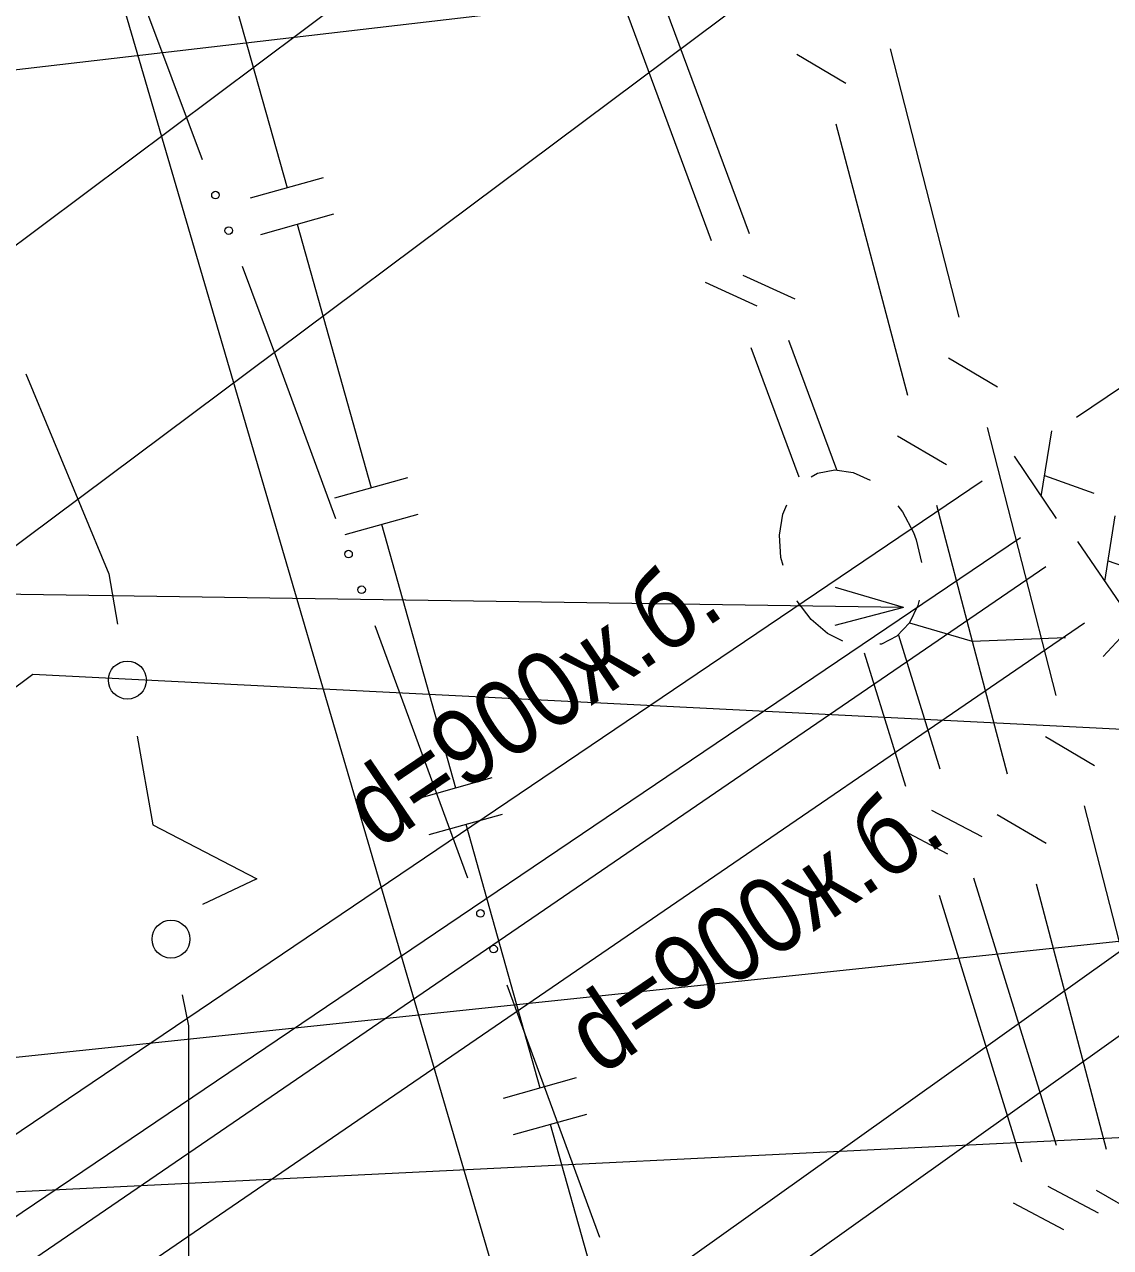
# Model space of a CAD drawing. Header units: metres. Extents: x 369 to 856, y 14070 to 14447.
# Drawn here: x 599.39 to 613.69, y 14268.21 to 14284.32 of the extents above; entities that cross this region are included whole.
import ezdxf
from ezdxf.enums import TextEntityAlignment as Align

# ---------------------------------------------------------------- set-up
doc = ezdxf.new("R2010")
doc.units = ezdxf.units.M
doc.header["$MEASUREMENT"] = 0
for name, color, linetype, lineweight in [('Водопровод', 7, 'Continuous', 25), ('Водосток', 7, 'Continuous', 25), ('Водосточный коллектор', 7, 'Continuous', 25), ('Газопровод', 7, 'Continuous', 25), ('Кабели', 7, 'Continuous', 25), ('Кабель связи', 7, 'Continuous', 25), ('Канализация самотёчная', 7, 'Continuous', 25)]:
    doc.layers.add(name, color=color, linetype=linetype, lineweight=lineweight)
doc.styles.add('Style-RUSSIAN_1251', font='RUSSIAN_1251.shx')

# ---------------------------------------------------------------- blocks, each defined once
blk = doc.blocks.new('msdElementTypeShape_10')
at = {"layer": 'Кабель связи', "color": 252, "linetype": 'Continuous', "lineweight": 9, "flags": 128}
for points in [[(0.417, 2.231), (0.502, 2.281), (0.729, 2.325), (0.971, 2.291), (1.193, 2.19)], [(0.047, 1.064), (0.018, 1.17), (0, 1.466), (0.044, 1.743), (0.097, 1.864)], [(1.557, 1.852), (1.62, 1.773), (1.764, 1.501)], [(1.764, 1.501), (1.801, 1.403), (1.87, 1.106)], [(0.832, 0.067), (0.632, 0.169), (0.415, 0.355), (0.233, 0.595), (0.23, 0.601)], [(1.838, 0.61), (1.823, 0.539), (1.71, 0.31), (1.546, 0.136), (1.342, 0.031), (1.321, 0.028)]]:
    blk.add_lwpolyline(points, dxfattribs=at)
blk = doc.blocks.new('msdElementTypeLineString_335')
at = {"layer": 'Канализация самотёчная', "color": 252, "linetype": 'Continuous', "lineweight": 9}
blk.add_line((0.001, 0), (23.629, 16.163), dxfattribs=at)
blk = doc.blocks.new('msdElementTypeLineString_336')
at = {"layer": 'Канализация самотёчная', "color": 252, "linetype": 'Continuous', "lineweight": 9}
blk.add_line((0, 0.001), (23.629, 16.163), dxfattribs=at)
blk = doc.blocks.new('msdElementTypeLineString_337')
at = {"layer": 'Канализация самотёчная', "color": 252, "linetype": 'Continuous', "lineweight": 9}
for p, q in [((24.658, 16.841), (24.794, 17.706)), ((24.298, 17.367), (24.858, 16.549)), ((24.701, 17.115), (25.353, 16.888))]:
    blk.add_line(p, q, dxfattribs=at)
blk = doc.blocks.new('msdElementTypeMultiLine_39')
at = {"layer": 'Канализация самотёчная', "color": 252, "linetype": 'Continuous', "lineweight": 9}
for name, p in [('msdElementTypeLineString_335', (0.252, 0.877)), ('msdElementTypeLineString_336', (0.761, 0.134)), ('msdElementTypeLineString_337', (0, 0))]:
    blk.add_blockref(name, p, dxfattribs=at)
blk = doc.blocks.new('msdElementTypeLineString_435')
at = {"layer": 'Кабель связи', "color": 252, "linetype": 'Continuous', "lineweight": 9}
for p, q in [((23.63, 73.844), (24.872, 70.527)), ((27.145, 64.393), (28.366, 61.068)), ((28.883, 59.66), (30.104, 56.335))]:
    blk.add_line(p, q, dxfattribs=at)
at = {"layer": 'Кабель связи', "color": 252, "linetype": 'Continuous', "lineweight": 9, "flags": 128}
blk.add_lwpolyline([(25.398, 69.122), (25.878, 67.841), (26.627, 65.801)], dxfattribs=at)
at = {"layer": 'Кабель связи', "color": 252, "linetype": 'Continuous', "lineweight": 9}
for centre in [(25.048, 70.059), (25.223, 69.591), (26.8, 65.331), (26.972, 64.862), (28.538, 60.599), (28.711, 60.129)]:
    blk.add_circle(centre, 0.05, dxfattribs=at)
blk = doc.blocks.new('msdElementTypeMultiLine_133')
at = {"layer": 'Кабель связи', "color": 252, "linetype": 'Continuous', "lineweight": 9}
blk.add_blockref('msdElementTypeLineString_435', (0, 0), dxfattribs=at)
blk = doc.blocks.new('msdElementTypeLineString_436')
at = {"layer": 'Кабель связи', "color": 252, "linetype": 'Continuous', "lineweight": 9}
for p, q in [((20.571, 71.37), (21.476, 67.838)), ((21.34, 67.303), (21.985, 66.921)), ((21.848, 66.385), (22.754, 62.854)), ((22.617, 62.318), (23.262, 61.936)), ((23.126, 61.401), (24.031, 57.869))]:
    blk.add_line(p, q, dxfattribs=at)
blk = doc.blocks.new('msdElementTypeMultiLine_134')
at = {"layer": 'Кабель связи', "color": 252, "linetype": 'Continuous', "lineweight": 9}
blk.add_blockref('msdElementTypeLineString_436', (0, 0), dxfattribs=at)
blk = doc.blocks.new('msdElementTypeLineString_473')
at = {"layer": 'Канализация самотёчная', "color": 252, "linetype": 'Continuous', "lineweight": 9}
for p, q in [((24.892, 16.821), (48.54, 32.801)), ((0, 0.001), (23.649, 15.981))]:
    blk.add_line(p, q, dxfattribs=at)
blk = doc.blocks.new('msdElementTypeLineString_474')
at = {"layer": 'Канализация самотёчная', "color": 252, "linetype": 'Continuous', "lineweight": 9}
blk.add_line((0, 0.001), (23.649, 15.981), dxfattribs=at)
blk = doc.blocks.new('msdElementTypeLineString_475')
at = {"layer": 'Канализация самотёчная', "color": 252, "linetype": 'Continuous', "lineweight": 9}
for p, q in [((24.679, 16.656), (24.819, 17.52)), ((24.322, 17.184), (24.876, 16.363)), ((24.723, 16.93), (25.373, 16.699))]:
    blk.add_line(p, q, dxfattribs=at)
blk = doc.blocks.new('msdElementTypeMultiLine_171')
at = {"layer": 'Канализация самотёчная', "color": 252, "linetype": 'Continuous', "lineweight": 9}
for name, p in [('msdElementTypeLineString_473', (0.254, 0.879)), ('msdElementTypeLineString_474', (0.758, 0.133)), ('msdElementTypeLineString_475', (0, 0))]:
    blk.add_blockref(name, p, dxfattribs=at)
blk = doc.blocks.new('msdElementTypeLineString_543')
at = {"layer": 'Кабель связи', "color": 252, "linetype": 'Continuous', "lineweight": 9}
for p, q in [((22.815, 6.778), (24.077, 3.374)), ((23.997, 2.827), (24.678, 2.515)), ((24.598, 1.968), (25.229, 0.266))]:
    blk.add_line(p, q, dxfattribs=at)
blk = doc.blocks.new('msdElementTypeLineString_544')
at = {"layer": 'Кабель связи', "color": 252, "linetype": 'Continuous', "lineweight": 9}
for p, q in [((22.815, 6.778), (24.077, 3.374)), ((23.997, 2.827), (24.678, 2.514)), ((24.598, 1.967), (25.229, 0.265))]:
    blk.add_line(p, q, dxfattribs=at)
blk = doc.blocks.new('msdElementTypeMultiLine_239')
at = {"layer": 'Кабель связи', "color": 252, "linetype": 'Continuous', "lineweight": 9}
for name, p in [('msdElementTypeLineString_543', (0.498, 0.094)), ('msdElementTypeLineString_544', (0, 0))]:
    blk.add_blockref(name, p, dxfattribs=at)
blk = doc.blocks.new('msdElementTypeLineString_562')
at = {"layer": 'Кабель связи', "color": 252, "linetype": 'Continuous', "lineweight": 9}
for p, q in [((20.682, 1.877), (22.633, 2.635)), ((19.832, 1.263), (20.134, 1.948)), ((14.18, 0.477), (14.691, 1.026)), ((8.499, 0.27), (9.009, 0.819)), ((9.504, 0.571), (13.686, 0.724)), ((2.818, 0.063), (3.328, 0.612)), ((3.822, 0.365), (8.005, 0.517))]:
    blk.add_line(p, q, dxfattribs=at)
at = {"layer": 'Кабель связи', "color": 252, "linetype": 'Continuous', "lineweight": 9, "flags": 128}
for points in [[(15.185, 0.778), (18.131, 0.886), (19.284, 1.334)], [(0.265, 0.505), (1.093, 0.265), (2.323, 0.31)]]:
    blk.add_lwpolyline(points, dxfattribs=at)
blk = doc.blocks.new('msdElementTypeMultiLine_254')
at = {"layer": 'Кабель связи', "color": 252, "linetype": 'Continuous', "lineweight": 9}
blk.add_blockref('msdElementTypeLineString_562', (0, 0), dxfattribs=at)
blk = doc.blocks.new('msdElementTypeLineString_663')
at = {"layer": 'Канализация самотёчная', "color": 252, "linetype": 'Continuous', "lineweight": 9}
blk.add_line((14.961, 10.658), (28.7, 20.446), dxfattribs=at)
blk = doc.blocks.new('msdElementTypeLineString_664')
at = {"layer": 'Канализация самотёчная', "color": 252, "linetype": 'Continuous', "lineweight": 9}
blk.add_line((14.981, 10.673), (28.741, 20.475), dxfattribs=at)
blk = doc.blocks.new('msdElementTypeMultiLine_325')
at = {"layer": 'Канализация самотёчная', "color": 252, "linetype": 'Continuous', "lineweight": 9}
for name, p in [('msdElementTypeLineString_663', (0.266, 0.887)), ('msdElementTypeLineString_664', (0.747, 0.124))]:
    blk.add_blockref(name, p, dxfattribs=at)
blk = doc.blocks.new('msdElementTypeLineString_704')
at = {"layer": 'Кабель связи', "color": 252, "linetype": 'Continuous', "lineweight": 9}
for p, q in [((17.825, 7.992), (18.472, 7.614)), ((18.34, 7.078), (19.282, 3.503)), ((19.149, 2.967), (19.797, 2.589)), ((19.664, 2.053), (20.135, 0.265))]:
    blk.add_line(p, q, dxfattribs=at)
blk = doc.blocks.new('msdElementTypeMultiLine_345')
at = {"layer": 'Кабель связи', "color": 252, "linetype": 'Continuous', "lineweight": 9}
blk.add_blockref('msdElementTypeLineString_704', (0, 0), dxfattribs=at)
blk = doc.blocks.new('msdElementTypeLineString_707')
at = {"layer": 'Водопровод', "color": 252, "linetype": 'Continuous', "lineweight": 9}
blk.add_line((13.674, 37.164), (24.546, 0), dxfattribs=at)
blk = doc.blocks.new('msdElementTypeMultiLine_347')
at = {"layer": 'Водопровод', "color": 252, "linetype": 'Continuous', "lineweight": 9}
blk.add_blockref('msdElementTypeLineString_707', (0.5, 0.5), dxfattribs=at)
blk = doc.blocks.new('msdElementTypeLineString_734')
at = {"layer": 'Кабель связи', "color": 252, "linetype": 'Continuous', "lineweight": 9}
for p, q in [((0.265, 59.616), (0.726, 57.868)), ((0.593, 57.332), (1.241, 56.955)), ((1.108, 56.418), (2.03, 52.923)), ((1.897, 52.386), (2.545, 52.009))]:
    blk.add_line(p, q, dxfattribs=at)
blk = doc.blocks.new('msdElementTypeMultiLine_365')
at = {"layer": 'Кабель связи', "color": 252, "linetype": 'Continuous', "lineweight": 9}
blk.add_blockref('msdElementTypeLineString_734', (0, 0), dxfattribs=at)
blk = doc.blocks.new('msdElementTypeLineString_920')
at = {"layer": 'Кабели', "color": 252, "linetype": 'Continuous', "lineweight": 9, "flags": 128}
for points in [[(88.142, 81.541), (89.235, 78.909), (89.35, 78.248)], [(89.608, 76.771), (89.812, 75.604), (91.182, 74.893), (90.466, 74.553)], [(90.202, 73.364), (90.284, 72.958), (90.284, 69.851)]]:
    blk.add_lwpolyline(points, dxfattribs=at)
at = {"layer": 'Кабели', "color": 252, "linetype": 'Continuous', "lineweight": 9}
for centre in [(89.479, 77.51), (90.053, 74.099)]:
    blk.add_circle(centre, 0.25, dxfattribs=at)
blk = doc.blocks.new('msdElementTypeMultiLine_513')
at = {"layer": 'Кабели', "color": 252, "linetype": 'Continuous', "lineweight": 9}
blk.add_blockref('msdElementTypeLineString_920', (0, 0), dxfattribs=at)
blk = doc.blocks.new('msdElementTypeLineString_929')
at = {"layer": 'Кабель связи', "color": 252, "linetype": 'Continuous', "lineweight": 9}
for p, q in [((0.265, 74.579), (0.809, 72.819)), ((0.699, 72.277), (1.362, 71.927)), ((1.252, 71.386), (2.341, 67.865)), ((2.231, 67.323), (2.894, 66.973))]:
    blk.add_line(p, q, dxfattribs=at)
blk = doc.blocks.new('msdElementTypeLineString_930')
at = {"layer": 'Кабель связи', "color": 252, "linetype": 'Continuous', "lineweight": 9}
for p, q in [((0.266, 74.46), (0.809, 72.703)), ((0.699, 72.162), (1.361, 71.812)), ((1.252, 71.27), (2.337, 67.757)), ((2.228, 67.215), (2.89, 66.866))]:
    blk.add_line(p, q, dxfattribs=at)
blk = doc.blocks.new('msdElementTypeMultiLine_518')
at = {"layer": 'Кабель связи', "color": 252, "linetype": 'Continuous', "lineweight": 9}
for name, p in [('msdElementTypeLineString_929', (0.452, 0.113)), ('msdElementTypeLineString_930', (0, 0))]:
    blk.add_blockref(name, p, dxfattribs=at)
blk = doc.blocks.new('msdElementTypeLineString_1079')
at = {"layer": 'Газопровод', "color": 252, "linetype": 'Continuous', "lineweight": 9}
for p, q in [((15.558, 47.363), (16.533, 43.893)), ((16.051, 43.758), (17.014, 44.029)), ((16.187, 43.277), (17.149, 43.547)), ((16.668, 43.412), (17.643, 39.942)), ((17.162, 39.807), (18.124, 40.078)), ((17.297, 39.326), (18.26, 39.596)), ((17.778, 39.461), (18.753, 35.991)), ((18.272, 35.856), (19.235, 36.126)), ((18.407, 35.375), (19.37, 35.645)), ((18.889, 35.51), (19.864, 32.04)), ((19.382, 31.905), (20.345, 32.175)), ((19.518, 31.423), (20.48, 31.694)), ((19.999, 31.559), (20.974, 28.089))]:
    blk.add_line(p, q, dxfattribs=at)
blk = doc.blocks.new('msdElementTypeMultiLine_619')
at = {"layer": 'Газопровод', "color": 252, "linetype": 'Continuous', "lineweight": 9}
blk.add_blockref('msdElementTypeLineString_1079', (0, 0), dxfattribs=at)
blk = doc.blocks.new('DIMTXT_341')
at = {"layer": 'Водопровод', "color": 252, "linetype": 'Continuous', "lineweight": 9}
for q in [(-0.911, 0.206), (-0.887, -0.294)]:
    blk.add_line((0, 0), q, dxfattribs=at)
at = {"layer": 'Водопровод', "color": 252, "linetype": 'Continuous', "lineweight": 9, "flags": 128}
blk.add_lwpolyline([(0, 0), (-20.035, -0.981), (-26.365, -5.115)], dxfattribs=at)
at = {"layer": 'Водопровод', "color": 252, "linetype": 'Continuous', "lineweight": 9, "style": 'Style-RUSSIAN_1251', "width": 0.9}
blk.add_text('148.18в.тр.', height=1, rotation=33.1514, dxfattribs=at).set_placement((-27.158, -3.901), align=Align.TOP_LEFT)
blk = doc.blocks.new('DIMTXT_374')
at = {"layer": 'Канализация самотёчная', "color": 252, "linetype": 'Continuous', "lineweight": 9}
for q in [(-0.886, 0.295), (-0.911, -0.204)]:
    blk.add_line((0, 0), q, dxfattribs=at)
at = {"layer": 'Канализация самотёчная', "color": 252, "linetype": 'Continuous', "lineweight": 9, "flags": 128}
blk.add_lwpolyline([(0, 0), (-18.876, 0.952), (-24.862, -3.516)], dxfattribs=at)
at = {"layer": 'Канализация самотёчная', "color": 252, "linetype": 'Continuous', "lineweight": 9, "style": 'Style-RUSSIAN_1251', "width": 0.9}
for s, p in [('149.06лот.', (-25.73, -2.354)), ('148.10лот.', (-24.593, -3.876))]:
    blk.add_text(s, height=1, rotation=36.7353, dxfattribs=at).set_placement(p, align=Align.TOP_LEFT)
blk = doc.blocks.new('DIMTXT_425')
at = {"layer": 'Кабель связи', "color": 252, "linetype": 'Continuous', "lineweight": 9}
for q in [(-0.896, 0.263), (-0.904, -0.237)]:
    blk.add_line((0, 0), q, dxfattribs=at)
at = {"layer": 'Кабель связи', "color": 252, "linetype": 'Continuous', "lineweight": 9, "flags": 128}
blk.add_lwpolyline([(0, 0), (-13.119, 0.192), (-19.467, -4.511)], dxfattribs=at)
at = {"layer": 'Кабель связи', "color": 252, "linetype": 'Continuous', "lineweight": 9, "style": 'Style-RUSSIAN_1251', "width": 0.9}
blk.add_text('150.70в.тр.', height=1, rotation=36.5329, dxfattribs=at).set_placement((-20.33, -3.346), align=Align.TOP_LEFT)
blk = doc.blocks.new('DIMTXT_505')
at = {"layer": 'Водосток', "color": 252, "linetype": 'Continuous', "lineweight": 9}
for q in [(-0.923, 0.144), (-0.865, -0.353)]:
    blk.add_line((0, 0), q, dxfattribs=at)
at = {"layer": 'Водосток', "color": 252, "linetype": 'Continuous', "lineweight": 9, "flags": 128}
blk.add_lwpolyline([(0, 0), (-19.113, -2.229), (-25.173, -6.753)], dxfattribs=at)
at = {"layer": 'Водосток', "color": 252, "linetype": 'Continuous', "lineweight": 9, "style": 'Style-RUSSIAN_1251', "width": 0.9}
for s, p in [('148.85лот.', (-26.04, -5.591)), ('145.30лот.', (-24.903, -7.114))]:
    blk.add_text(s, height=1, rotation=36.7457, dxfattribs=at).set_placement(p, align=Align.TOP_LEFT)
blk = doc.blocks.new('DIMTXT_606')
at = {"layer": 'Водопровод', "color": 252, "linetype": 'Continuous', "lineweight": 9, "flags": 128}
blk.add_lwpolyline([(0, 0), (-32.844, -3.455), (-39.569, -7.865)], dxfattribs=at)

msp = doc.modelspace()

# ---------------------------------------------------------------- linework, layer by layer
at = {"layer": 'Водосточный коллектор', "color": 252, "linetype": 'Continuous', "lineweight": 9, "flags": 128}
msp.add_lwpolyline([(426.672, 14127.982), (459.014, 14161.833), (522.144, 14223.696), (522.51, 14223.97), (531.043, 14230.367), (611.564, 14290.612), (612.738, 14287.515), (527.933, 14224.182), (523.933, 14221.195), (485.726, 14183.56), (461.306, 14159.599), (440.531, 14137.701), (433.936, 14130.834), (428.004, 14124.65)], dxfattribs=at)

# ---------------------------------------------------------------- block references
at = {"layer": 'Водопровод', "color": 252, "linetype": 'Continuous', "lineweight": 9}
for name, p in [('msdElementTypeMultiLine_347', (581.416, 14264.329)), ('DIMTXT_606', (625.692, 14273.497)), ('DIMTXT_341', (617.553, 14269.843))]:
    msp.add_blockref(name, p, dxfattribs=at)
at = {"layer": 'Водосток', "color": 252, "linetype": 'Continuous', "lineweight": 9}
msp.add_blockref('DIMTXT_505', (614.59, 14285.51), dxfattribs=at)
at = {"layer": 'Газопровод', "color": 252, "linetype": 'Continuous', "lineweight": 9}
msp.add_blockref('msdElementTypeMultiLine_619', (586.311, 14238.278), dxfattribs=at)
at = {"layer": 'Кабели', "color": 252, "linetype": 'Continuous', "lineweight": 9}
msp.add_blockref('msdElementTypeMultiLine_513', (511.263, 14198.177), dxfattribs=at)
at = {"layer": 'Кабель связи', "color": 252, "linetype": 'Continuous', "lineweight": 9}
for name, p in [('msdElementTypeMultiLine_134', (590.216, 14212.628)), ('msdElementTypeMultiLine_345', (591.733, 14275.936)), ('msdElementTypeMultiLine_239', (584.354, 14278.1)), ('msdElementTypeMultiLine_133', (576.854, 14212.015)), ('msdElementTypeMultiLine_254', (610.775, 14275.936)), ('msdElementTypeShape_10', (609.33, 14276.131)), ('DIMTXT_425', (610.964, 14276.645)), ('msdElementTypeMultiLine_518', (610.181, 14201.586)), ('msdElementTypeMultiLine_365', (611.603, 14216.585))]:
    msp.add_blockref(name, p, dxfattribs=at)
at = {"layer": 'Канализация самотёчная', "color": 252, "linetype": 'Continuous', "lineweight": 9}
for name, p in [('msdElementTypeMultiLine_171', (588.097, 14261.45)), ('msdElementTypeMultiLine_39', (588.957, 14260.143)), ('DIMTXT_374', (618.371, 14274.81)), ('msdElementTypeMultiLine_325', (589.144, 14253.844))]:
    msp.add_blockref(name, p, dxfattribs=at)

# ---------------------------------------------------------------- texts
at = {"layer": 'Канализация самотёчная', "color": 252, "linetype": 'Continuous', "lineweight": 9, "style": 'Style-RUSSIAN_1251', "width": 0.899998}
for p in [(604.049, 14273.447), (606.974, 14270.468)]:
    msp.add_text('d=900ж.б.', height=1, rotation=34.1424, dxfattribs=at).set_placement(p)

doc.saveas('drawing.dxf')
